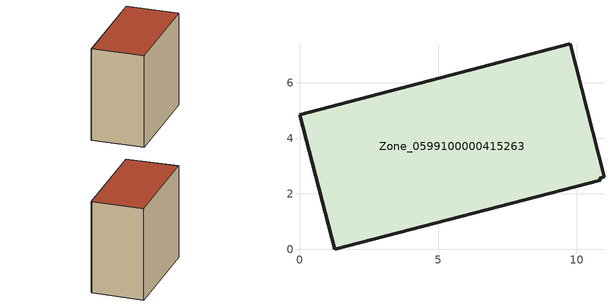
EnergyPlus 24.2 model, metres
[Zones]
Zone_0599100000415263
 floor ground (C_G): 10.83,2.56 10.85,2.48 1.27,0 0,4.85 9.77,7.41 10.98,2.61 z3.28
 wall outside (C_F): 10.98,2.61 9.77,7.41 0,4.85 1.27,0 10.85,2.48 10.83,2.56 10.98,2.61 z3.28:12.25
 roof outside (C_R): 10.85,2.48 10.83,2.56 10.98,2.61 9.77,7.41 0,4.85 1.27,0 z12.25
[BUILDING]
Pand.0599100000415263: North Axis=0; Terrain=City; Loads Convergence Tolerance Value=0.04; Temperature Convergence Tolerance Value=0.4; Solar Distribution=FullExterior; Maximum Number of Warmup Days=25; Minimum Number of Warmup Days=1
[Site:Location]
Rotterdam.The.Hague.AP_ZH_NLD Design_Conditions: Latitude=51.96; Longitude=4.45; Time Zone=1; Elevation=-4.5
[SITE:GROUNDTEMPERATURE:BUILDINGSURFACE]
18, 18, 18, 18, 18, 18, 18, 18, 18, 18, 18, 18
[MATERIAL] Thermal Absorptance=0.9; Solar Absorptance=0.7; Visible Absorptance=0.7
Name | Roughness | Thickness | Conductivity | Density | Specific Heat
G.TI.1992-2005 | MediumSmooth | 0.15 | 0.06 | 540 | 1210
F.TI.1992-2005 | Rough | 0.3 | 0.12 | 1920 | 840
R.TI.1992-2005 | MediumRough | 0.2 | 0.08 | 1500 | 1000
[CONSTRUCTION]
C_G: G.TI.1992-2005
C_F: F.TI.1992-2005
C_R: R.TI.1992-2005
[ZONE]
Zone_0599100000415263: Type=1; Multiplier=1; Ceiling Height=Autocalculate; Volume=Autocalculate; Floor Area=autocalculate; Part of Total Floor Area=Yes
[ZONEINFILTRATION:DESIGNFLOWRATE]
Infil_Zone_0599100000415263: Zone or ZoneList or Space or SpaceList=Zone_0599100000415263; Schedule=AlwaysOn; Design Flow Rate Calculation Method=Flow/Area; Flow Rate per Floor Area=0.0015; Constant Term Coefficient=1; Temperature Term Coefficient=0; Velocity Term Coefficient=0; Velocity Squared Term Coefficient=0
[HVACTEMPLATE:ZONE:IDEALLOADSAIRSYSTEM]
Zone_0599100000415263: Maximum Heating Supply Air Temperature=50; Minimum Cooling Supply Air Temperature=13; Maximum Heating Supply Air Humidity Ratio=0.0156; Minimum Cooling Supply Air Humidity Ratio=0.0077; Heating Limit=NoLimit; Cooling Limit=NoLimit; Dehumidification Control Type=ConstantSensibleHeatRatio; Cooling Sensible Heat Ratio=0.7; Dehumidification Setpoint=60; Humidification Control Type=None; Humidification Setpoint=30; Outdoor Air Method=None; Outdoor Air Flow Rate per Person=0.00944; Outdoor Air Flow Rate per Zone Floor Area=0; Outdoor Air Flow Rate per Zone=0; Demand Controlled Ventilation Type=None; Outdoor Air Economizer Type=NoEconomizer; Heat Recovery Type=None; Sensible Heat Recovery Effectiveness=0.7; Latent Heat Recovery Effectiveness=0.65
[ZONECONTROL:THERMOSTAT]
ThermostatControl_Zone_0599100000415263: Zone or ZoneList=Zone_0599100000415263; Control Type Schedule=DualSetpointControlType; Control 1=Thermostat_Zone_0599100000415263; Temperature Difference Between Cutout And Setpoint=0
[THERMOSTATSETPOINT:DUALSETPOINT]
Thermostat_Zone_0599100000415263: Heating Setpoint Temperature Schedule=HeatingSetpoint_Zone_0599100000415263; Cooling Setpoint Temperature Schedule=CoolingSetpoint_Zone_0599100000415263
[SCHEDULE:COMPACT]
HeatingSetpoint_Zone_0599100000415263: Through: 12/31, For: AllDays, Until: 24:00, 21
CoolingSetpoint_Zone_0599100000415263: Through: 12/31, For: AllDays, Until: 24:00, 24
DualSetpointControlType: Through: 12/31, For: AllDays, Until: 24:00, 4
AlwaysOn: Through: 12/31, For: AllDays, Until: 24:00, 1
